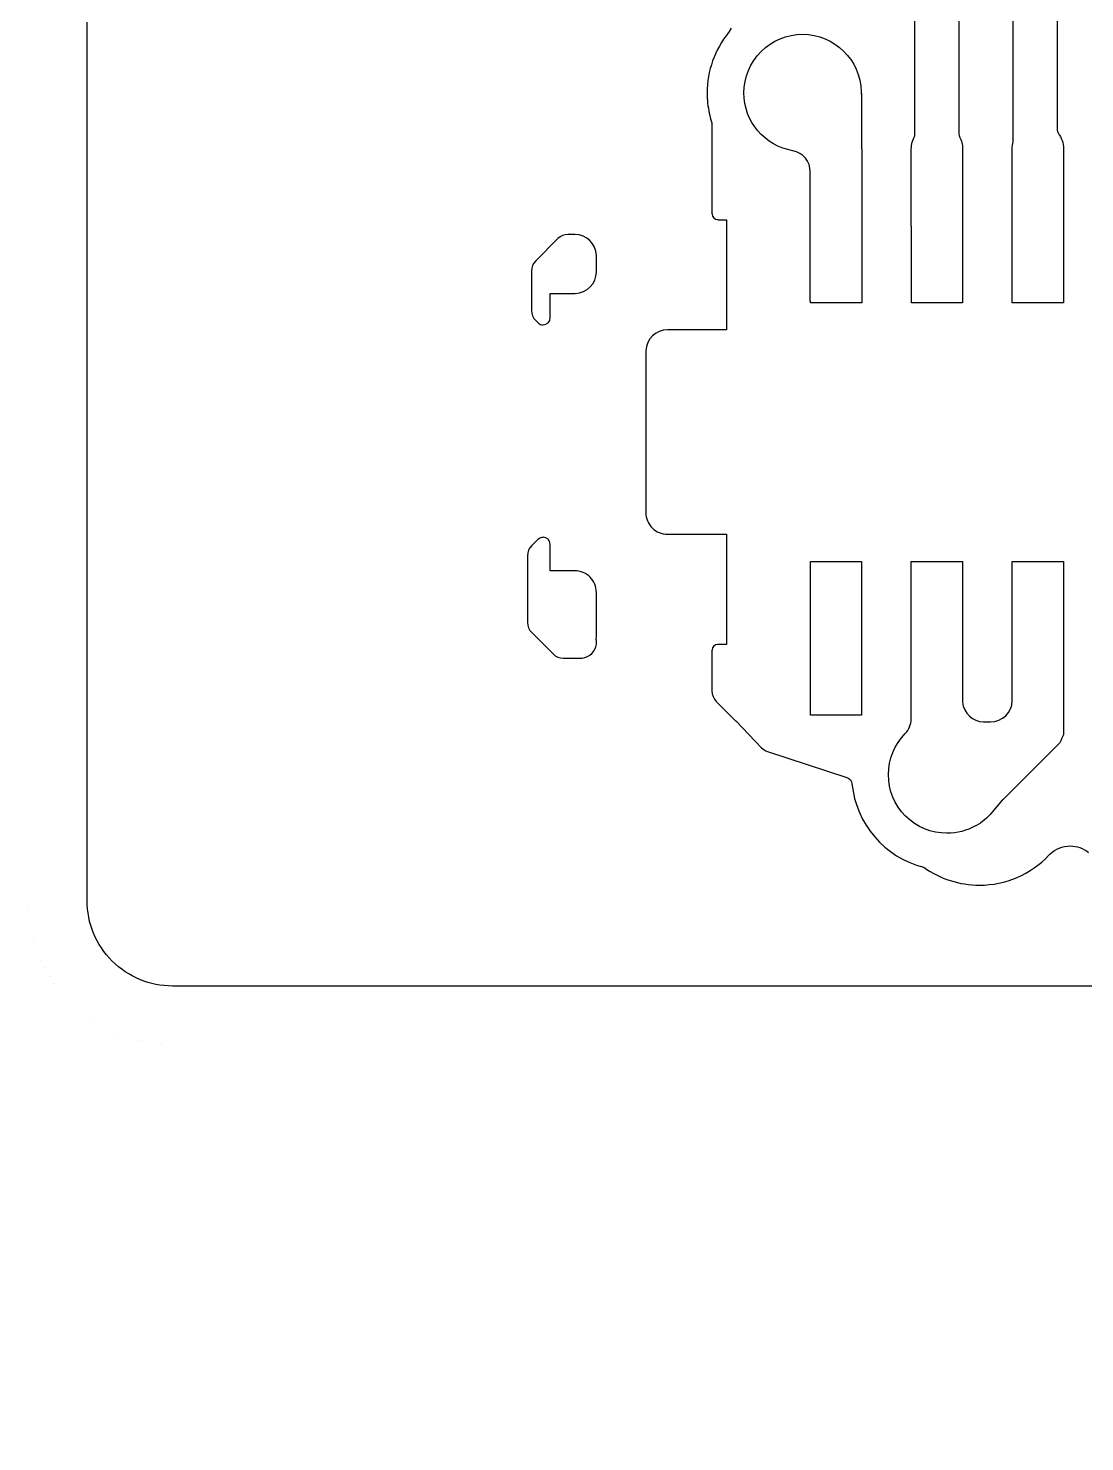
# Model space of a CAD drawing. Extents: x 0 to 248, y 0 to 175.
# Drawn here: x 37.729 to 41.392, y 129.83 to 134.73 of the extents above; entities that cross this region are included whole.
import ezdxf

# ---------------------------------------------------------------- set-up
doc = ezdxf.new("R2010")
doc.units = 0
doc.layers.add('gbr-dxf', color=7, linetype='Continuous')
doc.layers.add('gbr-outline-dxf', color=2, linetype='Continuous')

msp = doc.modelspace()

# ---------------------------------------------------------------- linework, layer by layer
at = {"layer": 'gbr-dxf'}
msp.add_line((40.6187, 134.3113), (40.6187, 134.3112), dxfattribs=at)
at = {"layer": 'gbr-dxf', "linetype": 'Continuous'}
for points in [[(43.2587, 143.1482, 0.198813), (40.9557, 137.5908, -0.009943), (40.9557, 137.588), (40.9557, 134.3628, -0.034985), (40.9557, 134.3625, 0.107213), (40.9578, 134.3543, -0.065073), (40.958, 134.3537, -0.123869), (40.9686, 134.3117), (40.9687, 134.3117), (40.9687, 133.7783), (40.7909, 133.7783), (40.7909, 134.0419, -0.009209), (40.7908, 134.0449), (40.7908, 134.3116, -0.135021), (40.8033, 134.3571), (40.8033, 137.5852, -0.009965), (40.8033, 137.588, -0.198905), (43.1509, 143.256)], [(41.8737, 140.7408, 0.093188), (41.2963, 138.4313), (41.2963, 134.3758, 0.122728), (41.2994, 134.3667, -0.168265), (41.3184, 134.3117), (41.3184, 134.045, -0.009235), (41.3184, 134.042), (41.3184, 133.7782), (41.1406, 133.7782), (41.1406, 134.3116), (41.1406, 134.3116), (41.1406, 134.3117, -0.068537), (41.1439, 134.3357), (41.1439, 138.4289, -0.026123), (41.144, 138.4367, -0.09338), (41.7358, 140.8057, -0.00618)], [(51.5008, 138.0968), (51.5008, 134.9699, 0.192286), (51.5071, 134.9565, -0.22971), (51.5262, 134.9173), (51.5262, 130.3302, -0.411228), (51.2295, 130.0336), (46.2295, 130.0336, -0.41397), (45.9331, 130.33), (45.9331, 130.7062, 0.414216), (45.2295, 131.4097), (38.2295, 131.4097, -0.41422), (37.9331, 131.7062), (37.9331, 134.7501, -0.035756), (37.9331, 134.7504)], [(40.1665, 134.7304), (40.1584, 134.7163), (40.1572, 134.7148, 0.1725), (40.0827, 134.5057), (40.0827, 134.5055, 0.053839), (40.0904, 134.4349, 0.023314), (40.0982, 134.4052), (40.0995, 134.4013), (40.0995, 134.087, -0.098843), (40.0999, 134.0851, 0.393729), (40.1188, 134.0663, -0.101678), (40.1208, 134.0658), (40.1505, 134.0658), (40.1505, 133.6843), (39.946, 133.6843), (39.9453, 133.6843, 0.404406), (39.8704, 133.6118), (39.8704, 133.1188), (39.8704, 133.1188), (39.8704, 133.0519)], [(40.2104, 134.5054, -0.414223), (40.4136, 134.7086, -0.408185), (40.6168, 134.5096, -0.038929), (40.6168, 134.5093, 0.084771), (40.6183, 134.5027), (40.6184, 134.5027), (40.6184, 134.5025)], [(40.6187, 134.3112), (40.6187, 133.7783), (40.4409, 133.7783), (40.4409, 133.7814, 0.031775), (40.4406, 133.7838), (40.4406, 133.7838), (40.4406, 134.2301, -0.014789), (40.4406, 134.2314, 0.356885), (40.3805, 134.3049, -0.366998), (40.2104, 134.5054)], [(40.6184, 134.5008), (40.6184, 134.3141, 0.030955), (40.6186, 134.3117), (40.6187, 134.3117), (40.6187, 134.3113)], [(39.8704, 133.0519, -0.014748), (39.8704, 133.0507, 0.414244), (39.9454, 132.9757, -0.021276), (39.9474, 132.9756), (40.1505, 132.9756), (40.1505, 132.5941), (40.1206, 132.5941, -0.098843), (40.1187, 132.5936, 0.393729), (40.0999, 132.5748, -0.088868), (40.0995, 132.573), (40.0995, 132.432, 0.198889), (40.1141, 132.3966), (40.1814, 132.3293), (40.1821, 132.3286), (40.2715, 132.2358, 0.122696), (40.2919, 132.223), (40.5676, 132.1328, -0.299602), (40.5851, 132.1108, 0.317512), (40.8343, 131.8215, 0.156827), (41.0271, 131.7595), (41.0271, 131.7595, 0.206272), (41.2676, 131.8631, 0.004659), (41.2715, 131.8672, -0.192975), (41.3416, 131.8953, -0.17145), (41.4053, 131.8728, 0.171471)]]:
    msp.add_lwpolyline(points, format="xyb", dxfattribs=at)
for points in [[(39.4739, 133.7517, 0.198889), (39.4886, 133.7164), (39.4978, 133.7072, 0.176845), (39.5139, 133.7013, -0.010979), (39.5146, 133.7013, 0.404777), (39.5388, 133.7263), (39.5388, 133.7269), (39.5388, 133.7406), (39.5389, 133.7406), (39.5389, 133.8107), (39.6255, 133.8107, 0.407927), (39.6989, 133.8857), (39.6989, 133.8863), (39.6989, 133.9416, 0.407927), (39.6239, 134.015), (39.6233, 134.015), (39.6008, 134.015, 0.198766), (39.5654, 134.0004), (39.4886, 133.9235, 0.198847), (39.4739, 133.8881)], [(39.4599, 132.6702, 0.199011), (39.4746, 132.6349), (39.5486, 132.5608, 0.198964), (39.584, 132.5461), (39.6262, 132.5461, -0.087083), (39.6348, 132.5463, 0.008696), (39.6364, 132.5461), (39.6499, 132.5461, 0.344885), (39.6989, 132.5952), (39.6989, 132.6085, 0.009125), (39.6986, 132.6102, -0.086652), (39.6989, 132.6188), (39.6989, 132.7736), (39.6989, 132.7742, 0.414244), (39.6239, 132.8492, -0.018434), (39.6222, 132.8492), (39.5389, 132.8492), (39.5389, 132.9192), (39.5388, 132.9192), (39.5388, 132.9419, 0.38391), (39.5147, 132.9651, -0.011063), (39.5139, 132.965, 0.158251), (39.4992, 132.9603, 0.037786), (39.4936, 132.9554), (39.4746, 132.9364, 0.198964), (39.4599, 132.9011)], [(40.7113, 132.1425, -0.196772), (40.7697, 132.285, 0.188269), (40.7906, 132.3353), (40.7906, 132.3676, -0.061604), (40.7906, 132.3682), (40.7906, 132.3683), (40.7906, 132.3683, 0.031653), (40.7908, 132.3707), (40.7908, 132.8816), (40.9686, 132.8816), (40.9686, 132.3939, 0.382845), (41.0416, 132.3254), (41.0651, 132.3254), (41.0656, 132.3254, 0.407922), (41.1406, 132.3987), (41.1406, 132.8155), (41.1406, 132.8155), (41.1406, 132.876), (41.1406, 132.876), (41.1406, 132.8816), (41.3184, 132.8816), (41.3184, 132.3482), (41.3184, 132.3482), (41.3184, 132.2806, 0.022846), (41.3059, 132.2532), (41.1088, 132.0561), (41.1087, 132.056), (41.1086, 132.0559), (41.1086, 132.0559), (41.1085, 132.0558, 0.040639), (41.1062, 132.0537), (41.07, 132.0109, -0.088551), (41.0149, 131.9652), (41.0138, 131.9652, -0.128342), (40.9145, 131.9393, -0.414223)]]:
    msp.add_lwpolyline(points, format="xyb", close=True, dxfattribs=at)
msp.add_lwpolyline([(40.4408, 132.3482), (40.4408, 132.8816), (40.6186, 132.8816), (40.6186, 132.3482)], close=True, dxfattribs=at)
at = {"layer": 'gbr-dxf'}
msp.add_arc((40.616, 134.5017), 0.00254, 339.9784, 20.0216, dxfattribs=at)
at = {"layer": 'gbr-outline-dxf', "linetype": 'Continuous', "const_width": 0.000025}
msp.add_lwpolyline([(37.7291, 131.7065), (37.7291, 139.0881, -0.211094), (37.8925, 139.4578), (43.5658, 144.6241, 0.211095), (43.7291, 144.9938), (43.7291, 152.897, -0.414217), (44.2291, 153.397), (57.2291, 153.397, -0.414217), (57.7291, 152.897), (57.7291, 144.9938, -0.211094), (57.5658, 144.6241), (51.8925, 139.4578, 0.211095), (51.7291, 139.0881), (51.7291, 130.3303, -0.414217), (51.2291, 129.8303), (46.2291, 129.8303, -0.414217), (45.7291, 130.3303), (45.7291, 130.7065, 0.414217), (45.2291, 131.2065), (38.2291, 131.2065, -0.414217)], format="xyb", close=True, dxfattribs=at)

doc.saveas('drawing.dxf')
